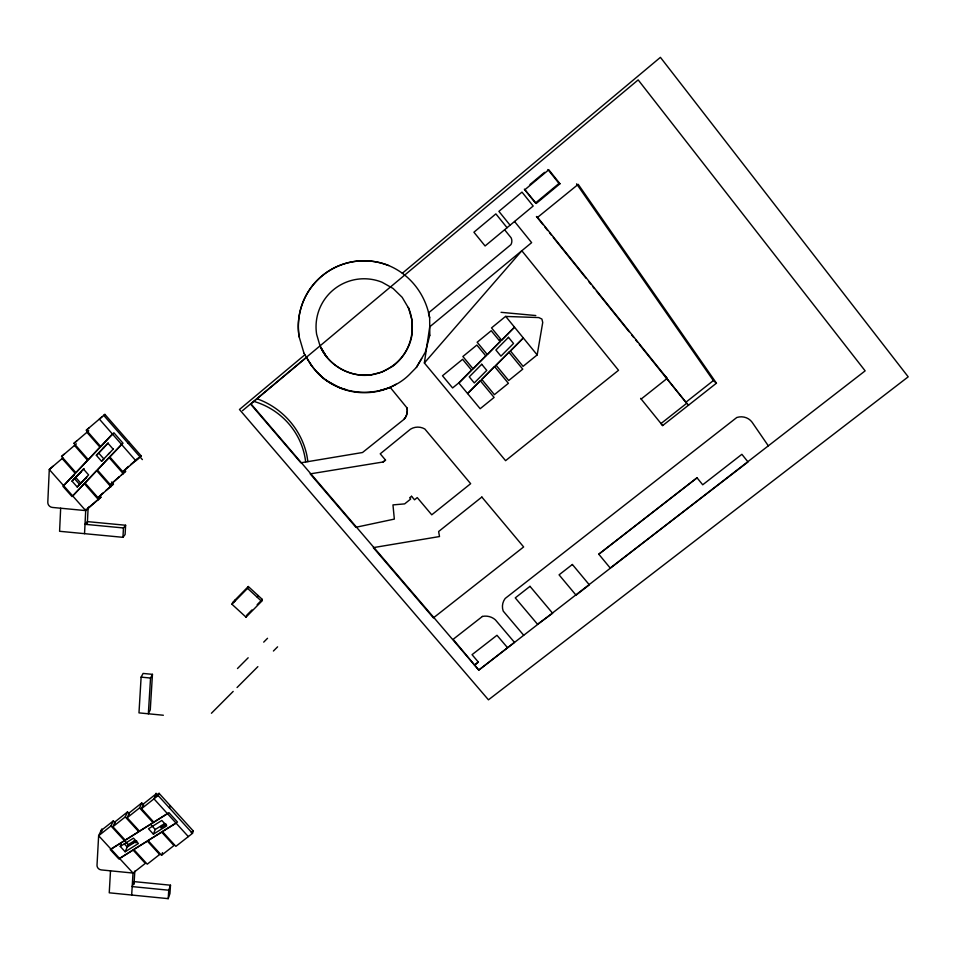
<?xml version="1.0" encoding="UTF-8"?>
<svg xmlns="http://www.w3.org/2000/svg" width="956" height="956" viewBox="0 0 956 956"><rect width="100%" height="100%" fill="white"/><g stroke="black" fill="none" stroke-linecap="round" stroke-linejoin="round"><path stroke-width="1.43" d="M421.692 358.572L416.422 367.403L425.265 352.262L429.806 335.269M60.67 508.222L59.583 531.285L122.942 537.32L125.093 534.547L125.618 525.25L87.426 521.618L85.012 524.306L123.467 527.963L125.618 525.25M84.534 533.663L85.777 509.273M87.319 523.745L88.119 507.995M411.546 496.307L409.658 497.789L410.674 499.032L404.651 503.884L392.964 504.899L394.338 519.096L355.895 527.282L310.186 473.877L383.141 461.975L385.531 460.087L380.237 453.813L410.494 429.172A13.826 13.599 0.4 0 1 424.846 429.005L470.651 483.688L431.754 514.818L417.234 497.586L414.522 499.809L411.546 496.26M101.683 831.899L101.85 828.972L98.635 835.711L97.01 865.228A4.625 4.23 18.7 0 0 101.348 869.924L133.015 873.055L145.336 863.388L133.099 850.063L118.867 858.966L110.263 849.633L168.901 812.624L177.481 822.064L119.548 858.428M122.942 537.32L123.467 527.963M110.502 870.832L109.247 892.808L168.196 898.652L169.941 893.597L170.491 885.208L134.175 881.623L132.191 886.594L168.758 890.215L170.491 885.208M152.458 674.338L150.546 678.043L148.347 713.797L150.271 709.866L152.458 674.338L143.101 673.442L141.118 677.123L138.978 712.877L163.356 715.243M131.677 895.031L133.015 873.055L98.635 835.711L110.968 825.948L113.322 820.881L115.234 822.973M134.007 884.42L134.82 871.071M168.196 898.652L168.758 890.215M404.077 419.29L404.077 419.325A13.838 13.671 6.6 0 0 407.101 408.033L407.101 408.009A13.838 13.671 6.6 0 1 404.077 419.29L362.515 452.511L300.865 462.812L250.627 404.149L306.529 357.413C310.879 365.634 316.866 372.876 324.084 378.755M317.249 372.481C341.268 398.736 386.881 398.915 410.996 372.888L416.422 367.379M383.141 462.011L385.531 460.087M424.368 362.969L521.821 250.747L618.532 370.283L505.581 460.673L424.368 362.969L429.722 326.833L531.632 242.645L514.555 221.493M389.307 387.885L396.095 384.192M392.402 366.184L392.534 366.363C410.626 353.218 417.366 327.872 408.296 307.45L408.2 307.521M392.534 366.363L381.886 372.123L370.139 375.027M537.176 354.915L505.652 316.34L491.527 327.896L501.649 340.24L514.507 327.167L460.314 381.647L452.594 387.945L442.485 375.768L462.596 359.313L471.451 370.02L458.772 382.914L480.163 408.714L494.097 397.433L480.27 380.703L467.592 393.561L523.338 337.982L510.48 351.007L523.063 366.351L537.176 354.915L542.733 322.447L541.909 319.065L538.766 317.571L505.736 316.436M380.404 390.359L389.307 387.849M412.215 333.023C409.347 358.572 384.36 378.218 358.859 375.027M346.215 389.666C331.469 385.806 317.822 375.863 309.816 362.79M176.095 823.164L162.412 831.612L175.868 846.359L192.491 833.345L193.291 831.003L159.066 793.325L154.908 796.611M383.296 389.917C369.219 394.219 353.66 393.514 340.061 388.005M261.633 601.3L262.326 599.424L248.309 586.518L232.75 602.364L231.95 604.252L246.015 617.146L261.633 601.3L247.556 588.346L248.309 586.518M161.528 855.285L173.956 845.57L161.719 832.15L148.072 840.575L161.528 855.285L162.52 852.656M257.355 597.369L258.06 595.504M307.88 461.64L306.96 455.821A76.372 74.03 28.8 0 0 257.045 398.772L257.045 398.772M305.657 462.011L305.669 461.975A71.114 68.963 28.7 0 0 253.89 401.412L253.89 401.412M246.015 617.146L246.756 615.21L251.954 609.952M169.487 808.023L170.371 805.765M161.684 825.482L160.775 827.8L166.464 824.239M153.39 834.158L166.714 825.841L161.815 820.463L148.491 828.78L153.39 834.158L155.254 829.497L164.886 823.486M159.066 793.325L158.146 795.547L141.512 808.704L153.82 822.196L167.515 813.723M133.219 843.252L134.21 840.91L136.027 842.893M234.447 601.706L235.236 599.83M121.281 844.076L120.253 846.43L125.164 851.772L128.212 844.65L134.21 840.91M141.512 808.704L143.651 803.757L156.031 793.946L153.976 798.846L188.332 836.608M139.588 807.904L153.127 822.746L139.48 831.194L127.172 817.739L139.588 807.904L141.739 802.956L143.663 805.06M325.351 379.89L340.049 388.028M127.172 817.739L129.418 812.731L141.739 802.956M125.248 816.938L138.799 831.732L125.188 840.157L112.88 826.749L125.248 816.938L127.507 811.931L129.43 814.034M112.88 826.749L115.222 821.67L127.507 811.931M326.94 357.484L320.607 347.088C329.115 365.79 349.776 377.262 370.151 375.003M304.88 354.772L239.466 409.491L488.456 699.828L908.2 376.831L660.417 57.348L402.333 273.249M142.384 459.609L103.714 415.37L104.885 414.39L141.225 455.964L122.798 471.726L109.809 456.944L123.001 443.214L113.883 432.781L62.917 486.305L72.023 496.57L121.543 444.432M110.956 486.819L96.676 470.615L85.048 483.019L98.014 497.694L113.429 484.13L111.541 481.991M123.372 473.818L109.092 457.554L97.404 470.005L110.382 484.74L125.75 471.224L121.448 474.833M53.166 466.146L49.282 469.504L47.8 502.259A4.911 4.649 35.4 0 0 52.401 507.433L85.705 510.6L101.157 496.977L88.358 507.732M110.382 484.74L119.297 476.65M122.798 471.726L128.415 466.432M89.195 506.835L85.705 510.6L49.282 469.504L62.893 457.888M98.014 497.694L102.722 493.129M63.634 485.696L75.213 473.316L62.164 458.545M71.258 477.904L74.138 474.833M112.426 434.012L100.691 446.56L86.327 430.188L104.885 414.39M72.74 495.973L84.331 483.617L98.588 499.761M71.33 477.988L74.21 474.941M72.011 481.107L83.423 469.026L88.621 474.929L77.209 486.986L72.011 481.107L80.949 472.049L79.718 473.22M108.243 443.01L98.719 453.096L103.893 458.976L101.563 461.246L96.365 455.331L107.873 443.154L113.083 449.093M84.116 468.56L74.532 478.705L79.695 484.537M101.563 461.246L113.417 448.914M77.209 486.986L86.733 477.199L85.526 478.382M231.95 604.252L247.556 588.346M500.084 341.519L487.297 354.533L477.175 342.236L491.229 330.728L500.084 341.519L499.522 339.918M257.14 604.682L262.326 599.424M237.482 668.531L248.166 657.776M263.713 642.133L267.537 638.285M128.224 443.405L129.299 442.329M211.419 713.26L233.18 691.415M237.052 687.531L257.869 666.643M273.416 651.024L277.587 646.842M108.458 454.052L109.605 452.953M96.365 455.331L98.719 453.096M103.117 448.316L104.264 447.229M76.361 443.859L74.508 445.448L87.57 460.266L75.93 472.706L61.578 456.454L64.446 454.004M88.693 430.774L86.912 432.291L99.974 447.169L88.287 459.657L73.923 443.357L88.514 430.929M73.923 443.357L76.695 440.991M61.578 456.454L75.142 444.899M86.327 430.188L89.004 427.93M101.945 416.9L99.364 419.087L135.836 460.756L138.118 458.259L130.578 464.616M136.875 459.621L141.225 455.964M105.937 490.428L113.429 484.13M242.525 410.662L638.166 79.898L865.144 370.856L478.789 670.084L250.842 403.707M529.971 184.52L544.55 172.355M525.059 189.551L548.792 169.762L559.965 183.755L536.232 203.473L524.366 189.192L535.468 203.019L559.009 183.444L559.965 183.755M542.972 224.66L536.424 216.51L537.595 217.359L578.213 184.353L716.438 383.189L662.651 425.575L661.002 423.544L686.755 403.253L665.436 376.736M481.872 497.036L438.625 531.524L439.509 536.543L373.306 547.633L433.415 617.875L523.637 546.94L481.872 497.084M641.177 399.034L667.133 378.433L537.595 217.359M101.085 830.585L113.322 820.881M639.325 344.483L685.822 402.297L713.355 380.584L716.438 383.189M191.224 832.628L193.291 831.003M598.779 554.205L697.043 477.797L702.708 484.788L741.88 454.315L748.022 461.951L610.227 568.043L598.779 554.205L697.043 477.797M474.582 665.053L478.37 662.054L474.523 665.101M120.253 846.43L133.493 838.161L138.393 843.515L125.164 851.772M136.78 841.029L127.208 847.004L124.28 843.825M110.956 849.095L124.507 840.694L110.968 825.948M383.296 389.952L390.191 387.371L407.101 408.033M371.382 374.836C350.661 377.692 329.366 366.124 320.583 347.136M501.064 312.325L535.802 315.54M141.118 677.123L150.546 678.043M664.587 375.887L667.133 378.433M685.822 402.297L688.595 405.129M125.296 841.471L128.212 844.65M151.359 825.219L155.254 829.497M156.055 793.241L192.491 833.345M75.787 477.51L80.925 483.33M478.37 662.114L472.049 654.657L496.977 635.286L507.552 647.726M523.685 635.25L503.226 611.099A14.34 13.731 -6.1 0 1 505.162 598.48L736.789 417.497A14.161 13.468 -30.7 0 1 752.049 422.158L768.289 445.795M504.601 229.751L511.137 237.829A7.517 7.385 -58.8 0 1 510.946 244.617L428.515 312.899L429.65 317.715L429.806 335.293M640.604 398.341L662.651 425.575M510.086 225.198L498.901 211.36L521.988 192.108L533.173 206.018L485.086 245.967L473.913 232.212L495.877 213.881L507.062 227.719M544.848 226.99L547.645 230.48M549.521 232.798L551.397 235.128M553.261 237.458L586.004 278.172M588.812 281.661L590.677 283.992M592.553 286.31L594.429 288.64M596.293 290.971L629.036 331.684M631.844 335.174L633.72 337.492M635.585 339.822L637.461 342.152M547.919 169.547L559.009 183.444M576.587 183.863L713.355 380.584M304.044 353.338L311.345 365.335M326.689 357.138L320.176 346.371L316.627 334.301A48.386 48.147 45.8 0 1 382.006 282.223L393.071 288.449L402.165 297.316L408.63 308.238M429.65 317.739C425.659 294.723 410.339 274.48 388.566 265.505A66.167 65.845 45.9 0 0 299.156 336.859L304.032 353.373M408.642 308.226L412.06 320.427L412.215 333.046M299.144 336.882A66.167 65.845 45.9 0 1 388.566 265.517M485.732 355.799L473.005 368.753L462.883 356.504L476.877 345.056L485.732 355.799M494.563 366.53L481.824 379.436L494.395 394.661L508.389 383.32L494.563 366.53M508.915 352.286L496.116 365.264L508.7 380.536L522.753 369.147L508.915 352.286M481.728 364.272L469.241 376.855L474.284 382.95L486.771 370.39L481.728 364.272M508.484 337.325L495.889 350.004L500.932 356.146L513.527 343.479L508.484 337.325M159.628 854.497L147.248 864.188L133.792 849.514L147.379 841.125L159.628 854.497M482.433 616.429L453.144 639.313L478.789 670.084L514.471 642.36L495.411 619.882A14.471 13.838 -2.8 0 0 482.433 616.429M530.006 586.315L515.26 597.882L537.511 624.244L552.64 613.262L530.018 586.375M572.381 564.47L559.069 574.843L576.026 595.158L589.338 584.845L572.405 564.518"/></g></svg>
